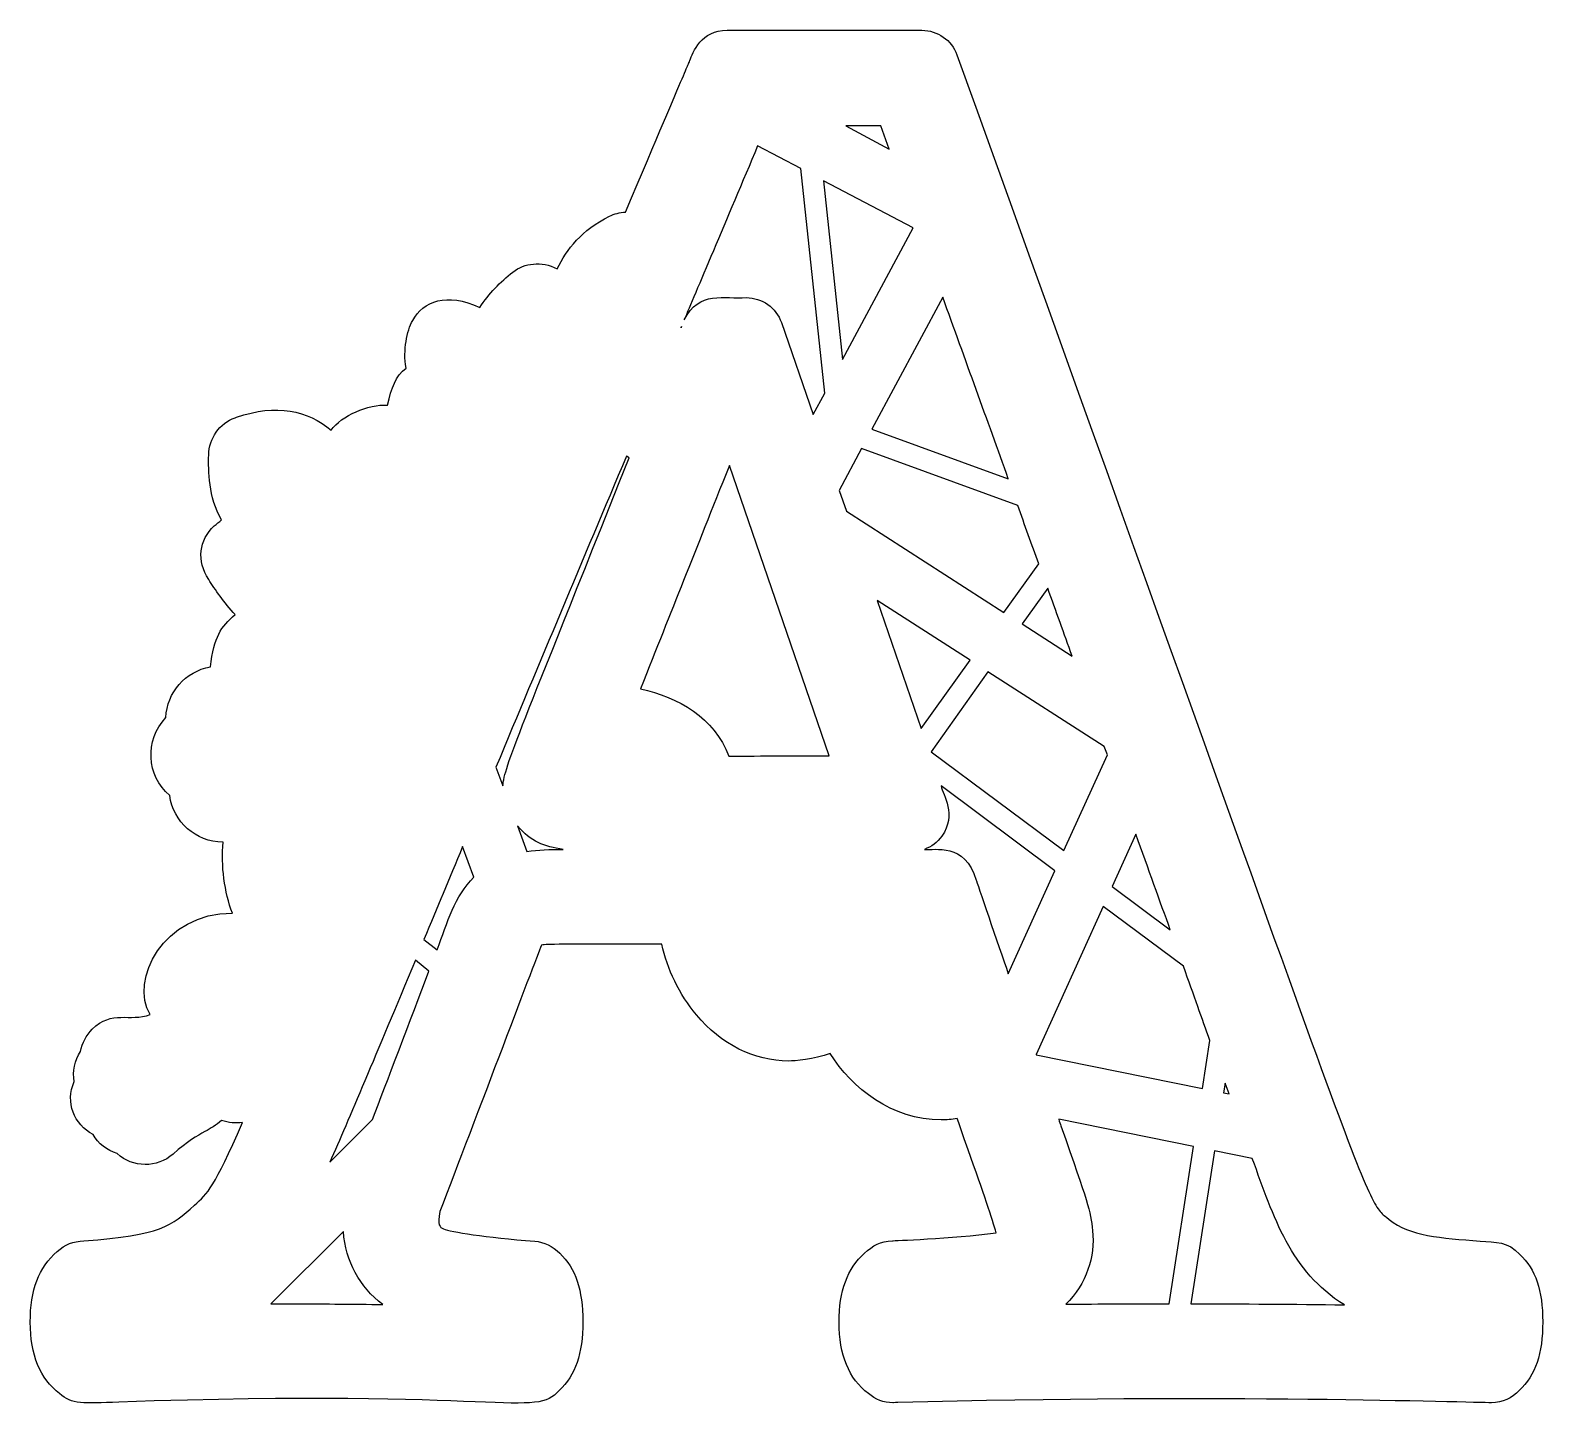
# Model space of a CAD drawing. Header units: millimetres. Extents: x -471 to 1551, y -2688 to 316.
# Drawn here: x -453.3 to -319.4, y -282.3 to -159.3 of the extents above; entities that cross this region are included whole.
import ezdxf

# ---------------------------------------------------------------- set-up
doc = ezdxf.new("R2010")
doc.units = ezdxf.units.MM
doc.header["$MEASUREMENT"] = 0
doc.layers.add('Layer 1', color=7, linetype='Continuous')

msp = doc.modelspace()

# ---------------------------------------------------------------- linework, layer by layer
at = {"layer": 'Layer 1', "color": 250}
for points, knots in [([(-321.4948, -267.6868), (-322.5084, -266.581), (-323.5958, -266.6178), (-324.9964, -266.5257), (-324.9964, -266.5257), (-328.4796, -266.2677), (-331.2256, -266.0834), (-333.0317, -264.6274), (-333.0317, -264.6274), (-333.0317, -264.6274), (-333.2897, -264.4247), (-333.2897, -264.4247), (-333.2897, -264.4247), (-335.3354, -262.803), (-335.0774, -262.1026), (-371.31, -161.4769), (-371.31, -161.4769), (-371.7708, -160.1868), (-373.0239, -159.3022), (-374.4062, -159.3022), (-374.4062, -159.3022), (-374.4062, -159.3022), (-391.6379, -159.3022), (-391.6379, -159.3022), (-391.6379, -159.3022), (-393.9601, -159.3022), (-394.6788, -161.2557), (-394.9552, -161.9929), (-394.9552, -161.9929), (-394.9737, -162.0666), (-395.0106, -162.1587), (-395.0289, -162.1956), (-395.0289, -162.1956), (-395.0842, -162.2877), (-394.7341, -161.4399), (-400.65, -175.4096), (-400.65, -175.4096), (-401.1476, -175.428), (-401.6268, -175.557), (-402.0691, -175.7782), (-402.0691, -175.7782), (-404.5386, -177.013), (-405.8287, -178.6717), (-406.6949, -180.4225), (-406.6949, -180.4225), (-408.1324, -179.7222), (-409.5699, -179.9065), (-410.6204, -180.7173), (-410.6204, -180.7173), (-411.7261, -181.5651), (-412.7398, -182.6524), (-413.5507, -183.8503), (-413.5507, -183.8503), (-416.481, -182.4681), (-418.5451, -183.3159), (-419.485, -185.0114), (-419.485, -185.0114), (-420.001, -185.9329), (-420.3512, -187.6284), (-420.0748, -189.2134), (-420.0748, -189.2134), (-421.0147, -189.9505), (-421.3464, -190.9458), (-421.715, -192.4939), (-421.715, -192.4939), (-423.429, -192.4202), (-425.7695, -193.4153), (-426.7095, -194.7239), (-426.7095, -194.7239), (-428.7367, -192.9915), (-431.5564, -192.328), (-435.0765, -193.5812), (-435.0765, -193.5812), (-435.0765, -193.5812), (-435.2055, -193.6181), (-435.2055, -193.6181), (-435.2055, -193.6181), (-436.5878, -194.1157), (-437.5277, -195.4426), (-437.5461, -196.917), (-437.5461, -196.917), (-437.5645, -198.3176), (-437.5829, -200.6398), (-436.4035, -202.667), (-436.4035, -202.667), (-436.6246, -202.8329), (-436.8273, -203.0172), (-437.0485, -203.2015), (-437.0485, -203.2015), (-438.4122, -204.4179), (-438.615, -206.3161), (-437.5461, -207.9379), (-437.5461, -207.9379), (-436.9748, -208.8225), (-436.2007, -210.002), (-435.1871, -211.0525), (-435.1871, -211.0525), (-436.514, -212.1583), (-437.03, -212.9876), (-437.3986, -215.6783), (-437.3986, -215.6783), (-439.6102, -216.0838), (-441.232, -217.9452), (-441.3426, -220.1751), (-441.3426, -220.1751), (-443.2224, -222.184), (-443.0565, -225.317), (-440.9924, -227.0678), (-440.9924, -227.0678), (-440.6791, -229.4084), (-438.7072, -231.1961), (-436.2745, -231.1961), (-436.2745, -231.1961), (-436.4588, -233.2971), (-436.1455, -235.6007), (-435.4451, -237.499), (-435.4451, -237.499), (-441.5638, -237.4253), (-444.5678, -243.4887), (-442.7248, -246.4742), (-442.7248, -246.4742), (-444.5494, -247.1377), (-446.0975, -246.0319), (-447.8482, -247.7643), (-447.8482, -247.7643), (-448.3827, -248.2988), (-448.7513, -248.9991), (-448.8803, -249.7363), (-448.8803, -249.7363), (-449.4148, -250.5472), (-449.6175, -251.5055), (-449.4516, -252.4086), (-449.4516, -252.4086), (-450.2441, -254.2515), (-449.4885, -256.2051), (-447.7745, -257.0897), (-447.7745, -257.0897), (-447.3138, -257.9006), (-446.5581, -258.5088), (-445.6367, -258.7852), (-445.6367, -258.7852), (-444.2544, -260.0569), (-442.1167, -260.0753), (-440.6976, -258.8221), (-440.6976, -258.8221), (-439.4259, -257.6795), (-438.5597, -257.2187), (-437.8779, -256.8317), (-437.8779, -256.8317), (-437.3802, -256.5552), (-436.8826, -256.2788), (-436.4035, -255.8549), (-436.4035, -255.8549), (-435.7953, -256.0576), (-435.1687, -256.1129), (-434.5421, -256.0392), (-434.5421, -256.0392), (-437.0854, -261.8261), (-437.6198, -262.2869), (-438.7993, -263.3558), (-438.7993, -263.3558), (-440.8819, -265.2172), (-441.7296, -265.9912), (-448.5855, -266.5073), (-448.5855, -266.5073), (-449.5438, -266.581), (-450.2626, -266.7838), (-450.9629, -267.4656), (-450.9629, -267.4656), (-452.5663, -268.8478), (-453.3403, -270.8936), (-453.3403, -273.7133), (-453.3403, -273.7133), (-453.3403, -276.6067), (-452.4741, -278.7261), (-450.7417, -280.0346), (-450.7417, -280.0346), (-449.6544, -281.0114), (-448.6592, -280.9008), (-445.5077, -280.7902), (-445.5077, -280.7902), (-411.1549, -279.5923), (-408.7222, -282.2646), (-406.5106, -279.7582), (-406.5106, -279.7582), (-405.0731, -278.4128), (-404.4281, -276.5145), (-404.4281, -273.6764), (-404.4281, -273.6764), (-404.4281, -270.8382), (-405.0547, -268.9584), (-406.4738, -267.613), (-406.4738, -267.613), (-407.0819, -266.9495), (-407.8744, -266.5994), (-408.6853, -266.5441), (-408.6853, -266.5441), (-413.0348, -266.2123), (-416.1493, -265.6963), (-416.7575, -265.4568), (-416.7575, -265.4568), (-417.0893, -265.2909), (-417.3105, -265.1434), (-417.0709, -263.9087), (-417.0709, -263.9087), (-414.1221, -256.1867), (-408.2062, -240.5952), (-408.0956, -240.3187), (-408.0956, -240.3187), (-407.469, -240.2266), (-406.8056, -240.245), (-397.4249, -240.245), (-397.4249, -240.245), (-396.9641, -242.4381), (-395.8768, -244.6866), (-394.3655, -246.4927), (-394.3655, -246.4927), (-392.154, -249.1281), (-389.2605, -250.5841), (-386.2196, -250.5841), (-386.2196, -250.5841), (-385.6667, -250.5841), (-383.9896, -250.4551), (-382.5153, -249.9206), (-382.5153, -249.9206), (-380.6539, -252.9984), (-377.0049, -255.7997), (-372.7108, -255.7997), (-372.7108, -255.7997), (-372.2316, -255.7997), (-371.7525, -255.7628), (-371.2732, -255.6891), (-371.2732, -255.6891), (-370.9231, -256.6843), (-370.6098, -257.6058), (-370.3149, -258.4351), (-370.3149, -258.4351), (-368.9695, -262.25), (-368.1218, -264.6827), (-367.8454, -265.7885), (-367.8454, -265.7885), (-371.7708, -266.323), (-377.0049, -266.4888), (-377.0233, -266.5073), (-377.0233, -266.5073), (-378.0923, -266.5073), (-378.7373, -266.9311), (-379.4929, -267.5946), (-379.4929, -267.5946), (-381.0041, -268.9584), (-381.7413, -270.9488), (-381.7413, -273.7133), (-381.7413, -273.7133), (-381.7413, -276.6067), (-380.8751, -278.7261), (-379.1427, -280.0346), (-379.1427, -280.0346), (-378.5346, -280.5506), (-377.779, -280.8455), (-376.9865, -280.8455), (-376.9865, -280.8455), (-376.968, -280.8455), (-376.5442, -280.8271), (-376.5442, -280.8271), (-376.5442, -280.8271), (-348.0151, -280.0715), (-325.7706, -280.8455), (-323.9829, -280.8455), (-323.9829, -280.8455), (-323.043, -280.8455), (-322.1583, -280.4401), (-321.5317, -279.7582), (-321.5317, -279.7582), (-320.0942, -278.4128), (-319.4492, -276.5146), (-319.4492, -273.6764), (-319.4492, -273.6764), (-319.4491, -270.8935), (-320.0757, -269.0321), (-321.4948, -267.6868)], [0, 0, 0, 0, 0.01408451, 0.01408451, 0.01408451, 0.01408451, 0.02816901, 0.02816901, 0.02816901, 0.02816901, 0.04225352, 0.04225352, 0.04225352, 0.04225352, 0.05633803, 0.05633803, 0.05633803, 0.05633803, 0.07042254, 0.07042254, 0.07042254, 0.07042254, 0.08450704, 0.08450704, 0.08450704, 0.08450704, 0.09859155, 0.09859155, 0.09859155, 0.09859155, 0.11267606, 0.11267606, 0.11267606, 0.11267606, 0.12676056, 0.12676056, 0.12676056, 0.12676056, 0.14084507, 0.14084507, 0.14084507, 0.14084507, 0.15492958, 0.15492958, 0.15492958, 0.15492958, 0.16901408, 0.16901408, 0.16901408, 0.16901408, 0.18309859, 0.18309859, 0.18309859, 0.18309859, 0.1971831, 0.1971831, 0.1971831, 0.1971831, 0.21126761, 0.21126761, 0.21126761, 0.21126761, 0.22535211, 0.22535211, 0.22535211, 0.22535211, 0.23943662, 0.23943662, 0.23943662, 0.23943662, 0.25352113, 0.25352113, 0.25352113, 0.25352113, 0.26760563, 0.26760563, 0.26760563, 0.26760563, 0.28169014, 0.28169014, 0.28169014, 0.28169014, 0.29577465, 0.29577465, 0.29577465, 0.29577465, 0.30985915, 0.30985915, 0.30985915, 0.30985915, 0.32394366, 0.32394366, 0.32394366, 0.32394366, 0.33802817, 0.33802817, 0.33802817, 0.33802817, 0.35211268, 0.35211268, 0.35211268, 0.35211268, 0.36619718, 0.36619718, 0.36619718, 0.36619718, 0.38028169, 0.38028169, 0.38028169, 0.38028169, 0.3943662, 0.3943662, 0.3943662, 0.3943662, 0.4084507, 0.4084507, 0.4084507, 0.4084507, 0.42253521, 0.42253521, 0.42253521, 0.42253521, 0.43661972, 0.43661972, 0.43661972, 0.43661972, 0.45070423, 0.45070423, 0.45070423, 0.45070423, 0.46478873, 0.46478873, 0.46478873, 0.46478873, 0.47887324, 0.47887324, 0.47887324, 0.47887324, 0.49295775, 0.49295775, 0.49295775, 0.49295775, 0.50704225, 0.50704225, 0.50704225, 0.50704225, 0.52112676, 0.52112676, 0.52112676, 0.52112676, 0.53521127, 0.53521127, 0.53521127, 0.53521127, 0.54929577, 0.54929577, 0.54929577, 0.54929577, 0.56338028, 0.56338028, 0.56338028, 0.56338028, 0.57746479, 0.57746479, 0.57746479, 0.57746479, 0.5915493, 0.5915493, 0.5915493, 0.5915493, 0.6056338, 0.6056338, 0.6056338, 0.6056338, 0.61971831, 0.61971831, 0.61971831, 0.61971831, 0.63380282, 0.63380282, 0.63380282, 0.63380282, 0.64788732, 0.64788732, 0.64788732, 0.64788732, 0.66197183, 0.66197183, 0.66197183, 0.66197183, 0.67605634, 0.67605634, 0.67605634, 0.67605634, 0.69014085, 0.69014085, 0.69014085, 0.69014085, 0.70422535, 0.70422535, 0.70422535, 0.70422535, 0.71830986, 0.71830986, 0.71830986, 0.71830986, 0.73239437, 0.73239437, 0.73239437, 0.73239437, 0.74647887, 0.74647887, 0.74647887, 0.74647887, 0.76056338, 0.76056338, 0.76056338, 0.76056338, 0.77464789, 0.77464789, 0.77464789, 0.77464789, 0.78873239, 0.78873239, 0.78873239, 0.78873239, 0.8028169, 0.8028169, 0.8028169, 0.8028169, 0.81690141, 0.81690141, 0.81690141, 0.81690141, 0.83098592, 0.83098592, 0.83098592, 0.83098592, 0.84507042, 0.84507042, 0.84507042, 0.84507042, 0.85915493, 0.85915493, 0.85915493, 0.85915493, 0.87323944, 0.87323944, 0.87323944, 0.87323944, 0.88732394, 0.88732394, 0.88732394, 0.88732394, 0.90140845, 0.90140845, 0.90140845, 0.90140845, 0.91549296, 0.91549296, 0.91549296, 0.91549296, 0.92957746, 0.92957746, 0.92957746, 0.92957746, 0.94366197, 0.94366197, 0.94366197, 0.94366197, 0.95774648, 0.95774648, 0.95774648, 0.95774648, 0.97183099, 0.97183099, 0.97183099, 0.97183099, 1, 1, 1, 1]), ([(-378.0369, -167.7798), (-378.0369, -167.7798), (-377.2997, -169.8255), (-377.2997, -169.8255), (-377.2997, -169.8255), (-377.2997, -169.8255), (-381.1515, -167.7798), (-381.1515, -167.7798), (-381.1515, -167.7798), (-381.1515, -167.7798), (-378.0369, -167.7798), (-378.0369, -167.7798)], [0, 0, 0, 0, 0.25, 0.25, 0.25, 0.25, 0.5, 0.5, 0.5, 0.5, 1, 1, 1, 1]), ([(-388.9472, -169.549), (-388.9472, -169.549), (-385.1323, -171.5579), (-385.1323, -171.5579), (-385.1323, -171.5579), (-385.1323, -171.5579), (-383.0129, -191.4434), (-383.0129, -191.4434), (-383.0129, -191.4434), (-383.0129, -191.4434), (-384.0265, -193.3416), (-384.0265, -193.3416), (-384.0265, -193.3416), (-384.0265, -193.3416), (-386.8462, -185.1957), (-386.8462, -185.1957), (-386.8462, -185.1957), (-387.307, -183.8688), (-388.5601, -182.9842), (-389.9608, -182.9842), (-389.9608, -182.9842), (-391.8591, -183.1316), (-394.1628, -182.3023), (-395.4529, -184.9561), (-395.4529, -184.9561), (-394.5314, -182.7631), (-391.6564, -175.9441), (-388.9472, -169.549)], [0, 0, 0, 0, 0.125, 0.125, 0.125, 0.125, 0.25, 0.25, 0.25, 0.25, 0.375, 0.375, 0.375, 0.375, 0.5, 0.5, 0.5, 0.5, 0.625, 0.625, 0.625, 0.625, 0.75, 0.75, 0.75, 0.75, 1, 1, 1, 1]), ([(-381.4279, -188.4578), (-381.4279, -188.4578), (-383.105, -172.6268), (-383.105, -172.6268), (-383.105, -172.6268), (-383.105, -172.6268), (-375.1803, -176.8103), (-375.1803, -176.8103), (-375.1803, -176.8103), (-375.1803, -176.8103), (-381.4279, -188.4578), (-381.4279, -188.4578)], [0, 0, 0, 0, 0.25, 0.25, 0.25, 0.25, 0.5, 0.5, 0.5, 0.5, 1, 1, 1, 1]), ([(-372.5632, -182.9289), (-370.5544, -188.4947), (-368.6193, -193.8392), (-366.7579, -199.0364), (-366.7579, -199.0364), (-366.7579, -199.0364), (-378.8293, -194.6318), (-378.8293, -194.6318), (-378.8293, -194.6318), (-378.8293, -194.6318), (-372.5632, -182.9289), (-372.5632, -182.9289)], [0, 0, 0, 0, 0.25, 0.25, 0.25, 0.25, 0.5, 0.5, 0.5, 0.5, 1, 1, 1, 1]), ([(-395.6924, -185.546), (-395.6924, -185.546), (-395.7293, -185.6381), (-395.7293, -185.6566), (-395.7293, -185.6566), (-395.7477, -185.6565), (-395.7293, -185.6197), (-395.6924, -185.546)], [0, 0, 0, 0, 0.33333333, 0.33333333, 0.33333333, 0.33333333, 1, 1, 1, 1]), ([(-381.0962, -201.893), (-381.0962, -201.893), (-381.7412, -200.0501), (-381.7412, -200.0501), (-381.7412, -200.0501), (-381.7412, -200.0501), (-379.7508, -196.3457), (-379.7508, -196.3457), (-379.7508, -196.3457), (-379.7508, -196.3457), (-365.9285, -201.377), (-365.9285, -201.377), (-365.9285, -201.377), (-365.3019, -203.1278), (-364.6753, -204.8418), (-364.0671, -206.5557), (-364.0671, -206.5557), (-364.0671, -206.5557), (-367.1448, -210.8683), (-367.1448, -210.8683), (-367.1448, -210.8683), (-367.1448, -210.8683), (-381.0962, -201.893), (-381.0962, -201.893)], [0, 0, 0, 0, 0.14285714, 0.14285714, 0.14285714, 0.14285714, 0.28571429, 0.28571429, 0.28571429, 0.28571429, 0.42857143, 0.42857143, 0.42857143, 0.42857143, 0.57142857, 0.57142857, 0.57142857, 0.57142857, 0.71428571, 0.71428571, 0.71428571, 0.71428571, 1, 1, 1, 1]), ([(-411.5051, -226.2016), (-411.5051, -226.2016), (-412.1132, -224.5614), (-412.1132, -224.5614), (-412.1132, -224.5614), (-408.243, -215.2729), (-404.4465, -206.2423), (-400.5578, -197.0091), (-400.5578, -197.0091), (-400.5578, -197.0091), (-400.3182, -197.1566), (-400.3182, -197.1566), (-400.3182, -197.1566), (-409.9385, -221.2994), (-411.3761, -224.5062), (-411.5051, -226.2016)], [0, 0, 0, 0, 0.2, 0.2, 0.2, 0.2, 0.4, 0.4, 0.4, 0.4, 0.6, 0.6, 0.6, 0.6, 1, 1, 1, 1]), ([(-391.5089, -223.5847), (-392.7437, -220.1937), (-396.0057, -218.3507), (-399.323, -217.6319), (-399.323, -217.6319), (-396.448, -210.4075), (-394.6235, -205.8186), (-391.4536, -197.857), (-391.4536, -197.857), (-391.4536, -197.857), (-382.6074, -223.5663), (-382.6074, -223.5663), (-382.6074, -223.5663), (-385.722, -223.5662), (-388.4127, -223.5662), (-391.5089, -223.5847)], [0, 0, 0, 0, 0.2, 0.2, 0.2, 0.2, 0.4, 0.4, 0.4, 0.4, 0.6, 0.6, 0.6, 0.6, 1, 1, 1, 1]), ([(-361.1185, -214.72), (-361.1185, -214.72), (-365.5231, -211.8818), (-365.5231, -211.8818), (-365.5231, -211.8818), (-365.5231, -211.8818), (-363.2747, -208.712), (-363.2747, -208.712), (-363.2747, -208.712), (-362.5376, -210.7392), (-361.8188, -212.7481), (-361.1185, -214.72)], [0, 0, 0, 0, 0.25, 0.25, 0.25, 0.25, 0.5, 0.5, 0.5, 0.5, 1, 1, 1, 1]), ([(-370.149, -215.0886), (-370.149, -215.0886), (-374.4616, -221.1335), (-374.4616, -221.1335), (-374.4616, -221.1335), (-374.4616, -221.1335), (-378.3687, -209.7993), (-378.3687, -209.7993), (-378.3687, -209.7993), (-378.3687, -209.7993), (-370.149, -215.0886), (-370.149, -215.0886)], [0, 0, 0, 0, 0.25, 0.25, 0.25, 0.25, 0.5, 0.5, 0.5, 0.5, 1, 1, 1, 1]), ([(-357.9854, -223.4557), (-357.9854, -223.4557), (-361.8372, -231.9517), (-361.8372, -231.9517), (-361.8372, -231.9517), (-361.8372, -231.9517), (-373.5953, -223.1977), (-373.5953, -223.1977), (-373.5953, -223.1977), (-373.5953, -223.1977), (-368.5641, -216.1207), (-368.5641, -216.1207), (-368.5641, -216.1207), (-368.5641, -216.1207), (-358.2619, -222.7369), (-358.2619, -222.7369), (-358.2619, -222.7369), (-358.2619, -222.7369), (-357.9854, -223.4557), (-357.9854, -223.4557)], [0, 0, 0, 0, 0.16666667, 0.16666667, 0.16666667, 0.16666667, 0.33333333, 0.33333333, 0.33333333, 0.33333333, 0.5, 0.5, 0.5, 0.5, 0.66666667, 0.66666667, 0.66666667, 0.66666667, 1, 1, 1, 1]), ([(-369.5961, -234.5687), (-370.6097, -231.1777), (-373.282, -231.9517), (-374.185, -231.8411), (-374.185, -231.8411), (-373.5769, -231.62), (-373.0239, -231.2145), (-372.6369, -230.6617), (-372.6369, -230.6617), (-371.2915, -228.7818), (-372.5448, -227.031), (-372.7106, -226.2201), (-372.7106, -226.2201), (-372.7106, -226.2201), (-362.6296, -233.7394), (-362.6296, -233.7394), (-362.6296, -233.7394), (-362.6296, -233.7394), (-366.7579, -242.8621), (-366.7579, -242.8621), (-366.7579, -242.8621), (-367.6057, -240.4293), (-369.5961, -234.5871), (-369.5961, -234.5687)], [0, 0, 0, 0, 0.14285714, 0.14285714, 0.14285714, 0.14285714, 0.28571429, 0.28571429, 0.28571429, 0.28571429, 0.42857143, 0.42857143, 0.42857143, 0.42857143, 0.57142857, 0.57142857, 0.57142857, 0.57142857, 0.71428571, 0.71428571, 0.71428571, 0.71428571, 1, 1, 1, 1]), ([(-409.3672, -232.0254), (-409.3672, -232.0254), (-410.1965, -229.7586), (-410.1965, -229.7586), (-410.1965, -229.7586), (-409.0354, -231.1592), (-407.856, -231.62), (-406.1604, -231.8411), (-406.1604, -231.8411), (-407.3399, -231.8411), (-408.3904, -231.878), (-409.3672, -232.0254)], [0, 0, 0, 0, 0.25, 0.25, 0.25, 0.25, 0.5, 0.5, 0.5, 0.5, 1, 1, 1, 1]), ([(-415.0619, -231.6015), (-415.0619, -231.6015), (-414.0667, -234.2922), (-414.0667, -234.2922), (-414.0667, -234.2922), (-415.7991, -236.043), (-416.3889, -238.2362), (-417.3287, -240.7426), (-417.3287, -240.7426), (-417.3287, -240.7426), (-418.4898, -239.8211), (-418.4898, -239.8211), (-418.4898, -239.8211), (-417.2735, -236.9277), (-416.2968, -234.5687), (-415.0619, -231.6015)], [0, 0, 0, 0, 0.2, 0.2, 0.2, 0.2, 0.4, 0.4, 0.4, 0.4, 0.6, 0.6, 0.6, 0.6, 1, 1, 1, 1]), ([(-352.4197, -238.9734), (-352.4197, -238.9734), (-357.5615, -235.14), (-357.5615, -235.14), (-357.5615, -235.14), (-357.5615, -235.14), (-355.4605, -230.4957), (-355.4605, -230.4957), (-355.4605, -230.4957), (-354.3363, -233.6104), (-353.3412, -236.4301), (-352.4197, -238.9734)], [0, 0, 0, 0, 0.25, 0.25, 0.25, 0.25, 0.5, 0.5, 0.5, 0.5, 1, 1, 1, 1]), ([(-364.3068, -249.9943), (-364.3068, -249.9943), (-358.3724, -236.9093), (-358.3724, -236.9093), (-358.3724, -236.9093), (-358.3724, -236.9093), (-351.2586, -242.1986), (-351.2586, -242.1986), (-351.2586, -242.1986), (-350.3187, -244.8156), (-349.5999, -246.8429), (-348.9181, -248.7596), (-348.9181, -248.7596), (-348.9181, -248.7596), (-349.5815, -253.0168), (-349.5815, -253.0168), (-349.5815, -253.0168), (-349.5815, -253.0168), (-364.2884, -250.0496), (-364.2884, -250.0496), (-364.2884, -250.0496), (-364.2884, -250.0496), (-364.3068, -249.9943), (-364.3068, -249.9943)], [0, 0, 0, 0, 0.14285714, 0.14285714, 0.14285714, 0.14285714, 0.28571429, 0.28571429, 0.28571429, 0.28571429, 0.42857143, 0.42857143, 0.42857143, 0.42857143, 0.57142857, 0.57142857, 0.57142857, 0.57142857, 0.71428571, 0.71428571, 0.71428571, 0.71428571, 1, 1, 1, 1]), ([(-419.2455, -241.6457), (-419.2455, -241.6457), (-418.0476, -242.6224), (-418.0476, -242.6224), (-418.0476, -242.6224), (-419.651, -246.8612), (-421.8257, -252.5929), (-423.042, -255.7628), (-423.042, -255.7628), (-423.042, -255.7628), (-426.8201, -259.5409), (-426.8201, -259.5409), (-426.8201, -259.5409), (-425.1245, -255.7075), (-422.7655, -250.1049), (-419.2455, -241.6457)], [0, 0, 0, 0, 0.2, 0.2, 0.2, 0.2, 0.4, 0.4, 0.4, 0.4, 0.6, 0.6, 0.6, 0.6, 1, 1, 1, 1]), ([(-347.2225, -253.4959), (-347.2225, -253.4959), (-347.7017, -253.4037), (-347.7017, -253.4037), (-347.7017, -253.4037), (-347.7017, -253.4037), (-347.5727, -252.5376), (-347.5727, -252.5376), (-347.5727, -252.5376), (-347.4621, -252.8509), (-347.3331, -253.1826), (-347.2225, -253.4959)], [0, 0, 0, 0, 0.25, 0.25, 0.25, 0.25, 0.5, 0.5, 0.5, 0.5, 1, 1, 1, 1]), ([(-359.2939, -265.6042), (-359.4782, -263.835), (-359.7178, -263.1162), (-362.0952, -256.3341), (-362.0952, -256.3341), (-362.1689, -256.1498), (-362.2242, -255.9471), (-362.2979, -255.7444), (-362.2979, -255.7444), (-362.2979, -255.7444), (-350.374, -258.1402), (-350.374, -258.1402), (-350.374, -258.1402), (-350.374, -258.1402), (-352.5303, -272.073), (-352.5303, -272.073), (-352.5303, -272.073), (-355.5896, -272.073), (-358.6305, -272.0915), (-361.6713, -272.1283), (-361.6713, -272.1283), (-359.8284, -270.2853), (-359.0728, -267.9632), (-359.2939, -265.6042)], [0, 0, 0, 0, 0.14285714, 0.14285714, 0.14285714, 0.14285714, 0.28571429, 0.28571429, 0.28571429, 0.28571429, 0.42857143, 0.42857143, 0.42857143, 0.42857143, 0.57142857, 0.57142857, 0.57142857, 0.57142857, 0.71428571, 0.71428571, 0.71428571, 0.71428571, 1, 1, 1, 1]), ([(-350.5215, -272.0914), (-350.5583, -272.0914), (-350.5768, -272.0914), (-350.6136, -272.0914), (-350.6136, -272.0914), (-350.6136, -272.0914), (-348.5126, -258.5456), (-348.5126, -258.5456), (-348.5126, -258.5456), (-348.5126, -258.5456), (-345.1584, -259.2276), (-345.1584, -259.2276), (-345.1584, -259.2276), (-343.2417, -264.4616), (-341.7858, -269.1795), (-337.0125, -272.1836), (-337.0125, -272.1836), (-341.4909, -272.1099), (-345.9877, -272.0914), (-350.5215, -272.0914)], [0, 0, 0, 0, 0.16666667, 0.16666667, 0.16666667, 0.16666667, 0.33333333, 0.33333333, 0.33333333, 0.33333333, 0.5, 0.5, 0.5, 0.5, 0.66666667, 0.66666667, 0.66666667, 0.66666667, 1, 1, 1, 1]), ([(-429.4739, -272.0914), (-430.3217, -272.0914), (-431.1695, -272.0914), (-432.0357, -272.0914), (-432.0357, -272.0914), (-432.0357, -272.0914), (-425.6222, -265.6779), (-425.6222, -265.6779), (-425.6222, -265.6779), (-425.401, -268.3502), (-424.2031, -270.5802), (-422.139, -272.1467), (-422.139, -272.1467), (-424.7744, -272.1099), (-427.1702, -272.0914), (-429.4739, -272.0914)], [0, 0, 0, 0, 0.2, 0.2, 0.2, 0.2, 0.4, 0.4, 0.4, 0.4, 0.6, 0.6, 0.6, 0.6, 1, 1, 1, 1])]:
    msp.add_open_spline(points, degree=3, knots=knots, dxfattribs=at)

doc.saveas('drawing.dxf')
